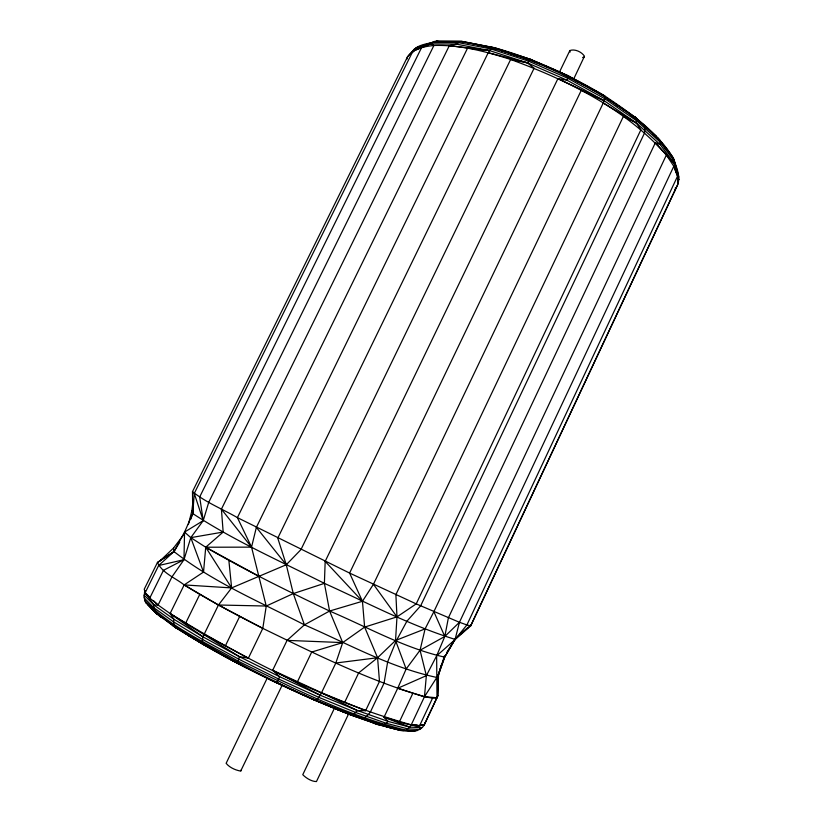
<?xml version="1.0" encoding="UTF-8"?>
<svg xmlns="http://www.w3.org/2000/svg" width="823" height="823" viewBox="0 0 823 823"><rect width="100%" height="100%" fill="white"/><g stroke="black" fill="none" stroke-linecap="round" stroke-linejoin="round"><path stroke-width="1.23" d="M417.477 730.546L400.852 730.474L379.907 725.104L350.649 714.868L314.396 700.003C342.491 712.049 371.019 723.51 400.852 730.474C408.98 731.081 419.216 733.262 424.246 724.94L436.992 697.77L436.643 655.828L444.801 636.477L448.381 617.857L666.383 155.033C625.429 108.657 567.87 80.459 510.641 59.462C485.848 51.561 460.16 44.627 433.916 45.481C424.236 46.53 413.341 48.341 407.426 56.982L192.489 491.619L192.757 513.562L190.771 519.241M179.753 542.141L173.982 551.585L158.623 565.535L145.167 592.776L144.303 595.266L154.004 605.07L158.098 605.028L171.986 576.841L183.982 559.702L184.547 532.08L192.757 513.562L194.269 493.43L412.827 51.304C417.858 43.742 429.05 44.051 436.776 41.15L461.713 41.366L495.055 47.888C533.479 58.67 570.01 75.171 604.226 95.622C629.873 112.802 656.332 130.795 672.905 157.522C675.848 165.886 680.816 175.412 677.761 184.506L470.735 625.83L436.643 655.828L426.355 675.662L424.462 696.721L411.243 724.847L409.823 727.12L405.698 730.124C346.822 715.485 292.155 687.884 238.032 661.116C206.059 642.598 170.608 627.373 144.642 600.379L144.303 595.266L145.373 591.881M437.61 696.268L438.042 675.796L444.461 655.869L444.667 657.124L438.536 674.798L424.462 696.721C368.179 680.271 315.384 653.915 262.804 628.371C236.119 614.771 209.618 600.739 184.167 584.916C175.299 577.849 162.419 573.22 157.46 562.459L173.982 551.585L184.547 532.08L203.219 520.64L208.754 502.256L433.916 45.481L430.82 43.845L414.175 49.308L407.426 56.982L406.778 59.39M183.694 534.703L173.581 547.995L173.982 551.585C213.445 582.314 260.212 602.055 304.428 624.842C347.944 643.73 390.462 667.638 437.178 677.524L444.667 657.124L455.098 639.378L459.45 622.291L673.811 166.267L674.551 163.942L666.383 155.033L673.811 166.267L678.8 179.609L674.551 163.942L660.231 144.611L636.292 122.966L604.298 100.807L566.882 80.129L527.399 62.867L489.479 50.563L456.436 44.133L449.327 45.677L221.408 509.18L223.167 532.059L205.729 547.223L203.528 572.067L184.167 584.916L170.094 613.536C248.68 661.527 332.266 704.138 421.674 727.635L409.823 727.12L388.055 721.401L384.002 717.265L397.684 688.306L424.462 696.721L432.548 698.151L436.992 697.77L437.857 695.682L438.536 674.798L441.21 665.179M580.359 83.092L604.226 95.622L605.1 97.186L604.298 100.807L373.447 584.289L362.449 601.274L329.591 611.036L304.428 624.842L287.083 640.376L272.691 670.241L279.686 676.732L276.549 682.771L268.823 679.057L315.199 700.363C267.321 679.129 220.173 655.931 175.906 627.836L173.211 625.83L204.978 645.479C240.625 665.879 277.588 683.892 315.199 700.363L317.524 699.015L320.301 695.26L335.835 663.019L342.697 642.598L329.591 611.036L324.396 583.363L325.178 561.379L557.943 78.597L566.882 80.129L568.374 76.868L568.672 75.953L538.89 63.268M297.381 681.917L311.711 652.053L342.697 642.598L364.63 627.095L396.984 616.88L416.222 603.887L640.922 129.725L636.292 122.966L623.423 116.372L395.884 594.669L396.984 616.88L395.544 640.489L406.151 668.996L397.684 688.306L426.355 675.662L420.049 650.242L425.1 628.885L433.875 611.684L655.355 142.739L660.231 144.611L660.005 140.311L657.464 137.472M673.811 166.267L677.576 176.163L466.908 624.945L455.098 639.378C409.761 625.367 367.542 602.837 324.396 583.363C280.067 561.08 234.329 540.845 192.757 513.562L192.994 509.89M144.56 592.776L144.735 590.225L144.128 597.858L153.757 607.672L173.53 621.828L202.489 639.42L238.526 659.058L278.565 679.006L318.902 697.39L355.855 712.553L386.265 723.283L407.93 728.921L419.761 729.384L420.574 727.542M173.982 551.585L157.46 562.459L144.231 589.206L145.167 592.776L154.004 605.07L153.757 607.672L155.249 612.353L175.906 627.836L155.249 612.353L145.805 602.652L144.642 600.379M188.374 524.488L191.831 511.032L193.024 501.269M154.004 605.07L173.92 619.256L203.075 636.92L239.37 656.661L248.381 658.143L262.804 628.371L266.251 606.037L251.54 547.141L237.405 517.626C222.488 509.015 205.915 502.503 192.489 491.619M573.754 78.885L584.474 56.221C581.686 51.87 574.804 48.691 569.866 50.532L570.102 52.075M184.547 532.08L190.792 537.645L205.729 547.223L251.54 547.141L256.365 527.368L488.224 52.703L527.399 62.867L534.127 68.175L300.961 549.599L286.27 564.753L231.633 587.92L218.455 604.998L204.114 634.338C202.746 637.506 201.234 641.775 203.693 644.8L173.211 625.83M203.075 636.92L158.098 605.028L149.765 598.064L163.448 570.349L183.982 559.702L190.792 537.645L203.219 520.64L199.68 496.979L421.674 47.405L430.82 43.845L434.606 41.397L461.713 41.366L495.055 47.888L496.104 48.917M403.28 730.659C322.132 708.654 246.334 669.469 174.569 626.272L173.53 621.828L173.92 619.256L170.094 613.536L239.37 656.661L238.032 661.116L238.217 663.667L187.665 635.161M409.823 727.12L384.002 717.265C397.056 720.537 410.523 727.46 424.246 724.94L425.337 722.368M419.565 725.804L432.548 698.151M425.028 723.098L437.857 695.682M470.931 625.243L675.436 189.3L675.405 187.551M399.33 722.008L412.786 693.439M239.37 656.661L279.686 676.732L320.301 695.26L357.48 710.558L365.597 710.712L379.485 681.413L377.582 657.731L364.63 627.095L362.449 601.274L349.61 573.075L237.405 517.626L467.587 48.084L489.479 50.563L490.889 48.917L493.779 47.528L531.154 59.554L537.779 62.733M348.458 714.199L316.454 781.562C311.722 781.603 306.156 778.188 302.771 774.7L334.817 707.43M344.6 702.472L358.663 672.905L377.582 657.731L395.544 640.489L425.1 628.885M282.186 685.178L240.686 771.079C235.378 770.163 229.504 767.53 226.13 763.302L267.424 677.668M559.259 72.517L569.866 50.532M225.276 646.045L239.678 616.448M674.521 191.173L677.761 184.506L677.576 176.163L678.8 179.609M185.556 623.392L199.783 594.381M455.098 639.378L455.644 638.319L446.55 652.814M455.376 638.71L444.667 657.124C404.278 648.082 367.5 627.095 329.591 611.036C287.659 591.058 245.902 570.576 205.729 547.223L231.633 587.92L184.167 584.916L218.455 604.998L262.804 628.371M412.313 52.497L414.175 49.308L411.335 53.454M488.224 52.703L489.479 50.563L449.327 45.677M413.146 51.911L415.996 47.775L432.569 42.312L458.051 42.57L490.889 48.917L528.551 61.118L567.757 78.247L604.905 98.791L636.663 120.816L660.427 142.348L674.654 161.606L678.872 177.233M452.29 642.907L455.222 638.751M406.151 668.996L420.049 650.242L444.801 636.477L459.45 622.291L466.908 624.945L470.735 625.83L471.013 625.007L459.718 634.533M401.089 729.826L398.579 729.59L400.852 730.474L372.798 722.656C377.613 725.3 384.526 726.832 388.055 721.401L357.48 710.558L354.096 713.994L350.649 714.868L314.396 700.003M159.796 561.091L173.581 547.995M457.557 636.683L468.061 627.692M584.33 56.9L582.591 57.569M412.827 51.304L430.82 43.845L456.436 44.133L459.851 41.623C511.68 49.185 560.278 70.737 605.1 97.186C630.912 114.397 657.423 132.565 674.088 159.415L674.551 163.942L655.355 142.739M420.491 46.51L428.639 43.835M430.964 43.063L436.776 41.15L438.947 41.592M324.396 583.363L293.297 593.578L266.251 606.037L218.455 604.998M158.623 565.535L183.982 559.702M223.167 532.059L190.792 537.645L203.528 572.067M603.238 95.766L604.226 95.622M335.835 663.019L377.582 657.731M411.243 724.847L417.158 724.888M420.697 724.919L424.246 724.94M287.083 640.376L342.697 642.598M406.562 730.413L414.977 731.061M424.462 696.721L436.992 697.77M407.385 730.413L412.426 730.875M398.579 729.59L400.852 729.826M483.687 46.139L495.055 47.888M476.815 44.648L481.63 45.718M387.263 727.007L397.447 729.332M531.154 59.554L500.94 50.388L529.673 59.863M359.846 718.129C364.373 719.93 367.593 715.238 370.216 712.358L384.053 683.141L387.695 661.723L396.305 640.788L406.943 621.128L420.646 605.841L644.543 132.987L644.821 126.536L642.722 124.088M510.363 53.701L518.685 56.489M534.137 61.674L537.697 62.867M534.281 61.56L537.738 62.846M335.856 708.984L355.515 716.607M459.45 622.291L416.222 603.887L349.61 573.075L581.264 90.365L604.298 100.807L557.943 78.597M320.301 695.26L272.691 670.241L321.618 692.781L365.597 710.712M321.618 692.781L357.48 710.558M564.362 74.749L561.029 72.938L569.022 76.981M574.732 79.862L581.573 83.318M561.029 72.938L565.576 75.325M575.812 80.705L578.085 81.899M224.689 656.466L246.2 667.782M204.114 634.338L248.381 658.143M205.729 547.223L258.772 576.213M604.864 96.106L568.683 76.086L530.496 59.41L527.399 62.867L510.641 59.462L277.773 538.139L286.27 564.753L293.297 593.578L304.428 624.842M582.715 83.895L597.837 92.639M599.998 93.894L602.158 95.139M603.331 103.101L636.292 122.966L636.663 120.816L635.809 117.607L605.327 97.165M145.805 602.652C151.648 607.158 155.393 613.979 161.956 617.713L159.343 615.481M605.317 97.145L609.462 99.892M611.54 101.27L624.986 110.498M606.325 97.968L609.411 100.159M615.594 104.552L617.651 106.023M636.189 119.201L638.247 120.662L634.646 116.753L656.548 136.628M630.089 114.407L633.144 116.753M636.21 119.098L638.247 120.662M652.68 133.655L656.507 136.711M149.735 605.851L157.594 613.989M149.786 597.148L145.167 592.776L149.765 598.064M153.479 600.656L158.098 605.028M147.543 604.514L156.874 614.112L154.107 611.016M325.178 561.379L362.449 601.274M256.365 527.368L286.27 564.753M221.408 509.18L251.54 547.141M658.997 139.529L666.609 149.858M668.904 152.965L672.905 157.522L673.862 161.071M373.447 584.289L396.984 616.88M433.875 611.684L444.801 636.477M191.831 511.032L192.757 513.562M240.82 770.266L241.005 770.801M194.269 493.43L203.219 520.64M674.51 163.438L675.467 166.976M228.856 560.36L231.633 587.92"/></g></svg>
